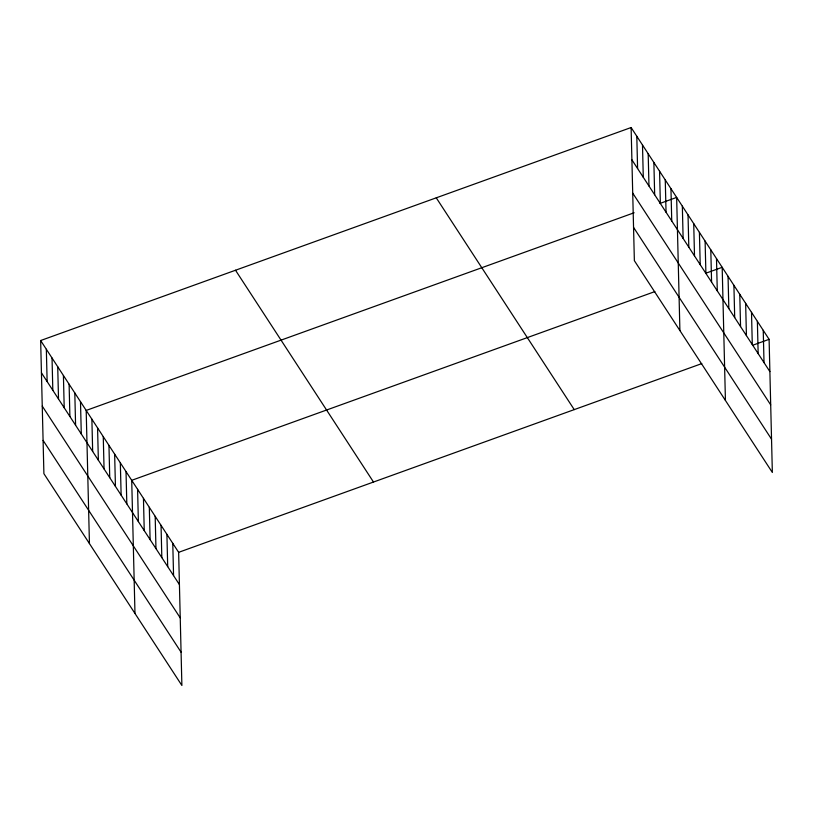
<?xml version="1.0" encoding="UTF-8"?>
<svg xmlns="http://www.w3.org/2000/svg" width="813" height="813" viewBox="0 0 813 813"><rect width="100%" height="100%" fill="white"/><g stroke="black" fill="none" stroke-linecap="round" stroke-linejoin="round"><path stroke-width="1.22" d="M40.65 340.535L178.636 552.332L181.888 685.471L43.902 473.674L40.65 340.535L631.112 127.529L769.098 339.326L772.35 472.465L634.364 260.668L631.112 127.529M634.13 212.762L86.188 410.433L89.44 543.572M660.115 203.382L676.65 197.417L679.902 330.556M654.872 291.593L131.716 480.32L134.978 613.459M705.643 273.28L722.178 267.314L725.43 400.453M178.636 552.332L701.782 363.604M752.564 345.291L769.098 339.326M631.894 159.805L769.881 371.602M632.707 193.098L770.694 404.884M633.551 227.386L771.537 439.183M436.256 197.823L574.242 409.62M235.506 270.241L373.492 482.038M41.443 372.821L179.429 584.618M42.256 406.104L180.242 617.9M43.089 440.392L181.075 652.189M763.234 330.322L764.017 362.608M757.37 321.318L758.153 353.604M751.507 312.324L752.289 344.6M745.643 303.32L746.425 335.596M739.769 294.316L740.562 326.602M733.905 285.312L734.698 317.598M728.042 276.318L728.834 308.594M716.487 258.575L717.279 290.861M710.796 249.845L711.588 282.121M705.105 241.105L705.897 273.381M699.414 232.366L700.206 264.652M693.723 223.626L694.505 255.912M688.032 214.896L688.814 247.172M682.341 206.156L683.123 238.443M670.949 188.687L671.741 220.963M665.258 179.947L666.05 212.234M659.567 171.208L660.359 203.494M653.876 162.478L654.668 194.754M648.185 153.738L648.977 186.014M642.494 144.999L643.286 177.285M636.803 136.269L637.595 168.545M172.773 543.328L173.565 575.614M166.909 534.334L167.702 566.61M161.045 525.33L161.828 557.606M155.181 516.326L155.964 548.612M149.318 507.322L150.1 539.608M143.454 498.328L144.236 530.604M137.59 489.324L138.373 521.6M126.025 471.581L126.818 503.867M120.334 462.851L121.127 495.127M114.643 454.111L115.436 486.398M108.952 445.372L109.745 477.658M103.261 436.642L104.054 468.918M97.57 427.902L98.363 460.188M91.879 419.162L92.662 451.449M80.497 401.693L81.28 433.969M74.806 392.953L75.589 425.24M69.105 384.224L69.898 416.5M63.414 375.484L64.207 407.76M57.723 366.744L58.516 399.031M52.032 358.015L52.825 390.291M46.341 349.275L47.134 381.551"/></g></svg>
